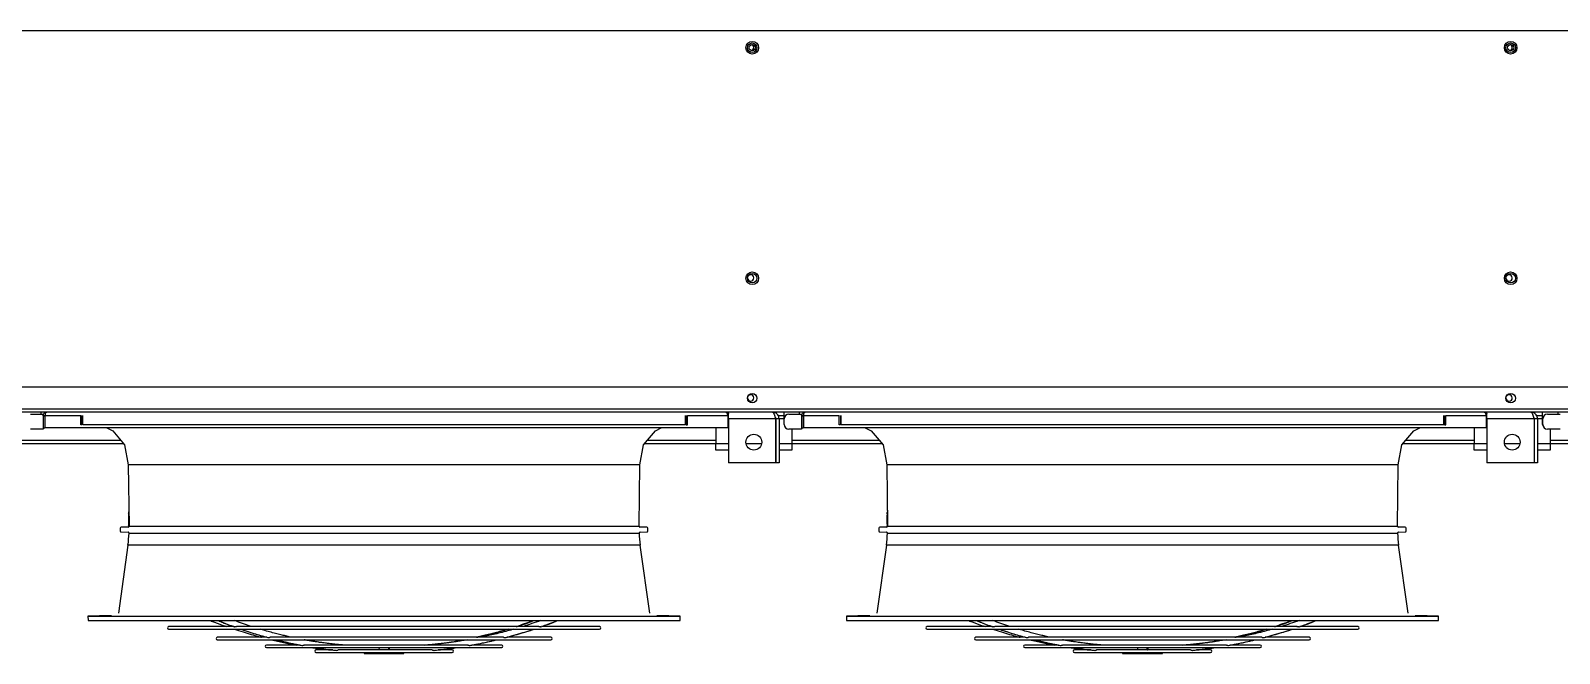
# Model space of a CAD drawing. Header units: inches. Extents: x 547 to 857, y 494 to 690.
# Drawn here: x 601.1 to 661.5, y 608.9 to 633.5 of the extents above; entities that cross this region are included whole.
import ezdxf

# ---------------------------------------------------------------- set-up
doc = ezdxf.new("R2010")
doc.units = ezdxf.units.IN
doc.header["$MEASUREMENT"] = 0

msp = doc.modelspace()

# ---------------------------------------------------------------- linework, layer by layer
at = {"linetype": 'Continuous', "lineweight": 25}
for p, q in [((599.102, 633.5165), (719.102, 633.5165)), ((599.235, 619.412), (718.969, 619.412)), ((599.235, 618.545), (718.969, 618.545)), ((718.969, 618.412), (599.235, 618.412)), ((601.0555, 618.334), (601.5555, 618.334)), ((601.4615, 618.412), (601.4615, 618.334)), ((601.5555, 618.334), (601.5555, 618.266)), ((601.5589, 618.287), (601.5555, 618.287)), ((601.5555, 618.266), (601.6185, 618.266)), ((601.5555, 618.266), (601.5555, 617.787)), ((601.6185, 618.266), (601.6185, 617.787)), ((601.6256, 618.154), (601.6185, 618.154)), ((601.6271, 618.287), (601.6216, 618.287)), ((601.6256, 618.266), (601.6256, 617.787)), ((603.0388, 618.266), (601.6256, 618.266)), ((603.0388, 617.912), (603.0388, 618.279)), ((603.0888, 618.279), (603.0888, 617.912)), ((603.1166, 617.912), (603.1166, 618.279)), ((626.961, 617.912), (626.961, 618.279)), ((626.9888, 618.279), (626.9888, 617.912)), ((627.0388, 617.912), (627.0388, 618.279)), ((628.6315, 618.266), (627.0388, 618.266)), ((628.6306, 618.282), (628.637, 618.282)), ((628.6315, 618.266), (628.6315, 617.787)), ((628.6385, 618.148), (628.6315, 618.148)), ((628.6645, 618.266), (628.6385, 618.266)), ((628.6385, 618.266), (628.6385, 617.787)), ((628.6645, 618.148), (628.6645, 618.412)), ((630.5275, 618.148), (628.6645, 618.148)), ((628.6645, 618.148), (628.6645, 616.412)), ((630.5275, 618.148), (630.5275, 616.412)), ((630.5345, 618.148), (630.5275, 618.148)), ((630.6645, 618.148), (630.5345, 618.148)), ((630.5345, 618.148), (630.5345, 616.412)), ((630.625, 618.282), (630.8675, 618.282)), ((630.6645, 618.148), (630.6645, 616.412)), ((630.8675, 618.148), (630.6645, 618.148)), ((630.858, 617.9275), (630.858, 618.1465)), ((630.858, 618.1465), (630.868, 618.1465)), ((630.8675, 618.1465), (630.8675, 618.412)), ((630.868, 617.9275), (630.868, 618.1465)), ((631.0555, 618.334), (631.5555, 618.334)), ((631.4615, 618.412), (631.4615, 618.334)), ((631.5555, 618.334), (631.5555, 618.266)), ((631.5589, 618.287), (631.5555, 618.287)), ((631.5555, 618.266), (631.6185, 618.266)), ((631.5555, 618.266), (631.5555, 617.787)), ((631.6185, 618.266), (631.6185, 617.787)), ((631.6256, 618.154), (631.6185, 618.154)), ((631.6271, 618.287), (631.6216, 618.287)), ((631.6256, 618.266), (631.6256, 617.787)), ((633.0388, 618.266), (631.6256, 618.266)), ((633.0388, 617.912), (633.0388, 618.279)), ((633.0888, 618.279), (633.0888, 617.912)), ((633.1166, 617.912), (633.1166, 618.279)), ((656.961, 617.912), (656.961, 618.279)), ((656.9888, 618.279), (656.9888, 617.912)), ((657.0388, 617.912), (657.0388, 618.279)), ((658.6315, 618.266), (657.0388, 618.266)), ((658.6306, 618.282), (658.637, 618.282)), ((658.6315, 618.266), (658.6315, 617.787)), ((658.6385, 618.148), (658.6315, 618.148)), ((658.6645, 618.266), (658.6385, 618.266)), ((658.6385, 618.266), (658.6385, 617.787)), ((658.6645, 618.148), (658.6645, 618.412)), ((660.5275, 618.148), (658.6645, 618.148)), ((658.6645, 618.148), (658.6645, 616.412)), ((660.5275, 618.148), (660.5275, 616.412)), ((660.5345, 618.148), (660.5275, 618.148)), ((660.6645, 618.148), (660.5345, 618.148)), ((660.5345, 618.148), (660.5345, 616.412)), ((660.625, 618.282), (660.8675, 618.282)), ((660.6645, 618.148), (660.6645, 616.412)), ((660.8675, 618.148), (660.6645, 618.148)), ((660.858, 617.9275), (660.858, 618.1465)), ((660.858, 618.1465), (660.868, 618.1465)), ((660.8675, 618.1465), (660.8675, 618.412)), ((660.868, 617.9275), (660.868, 618.1465)), ((661.0555, 618.334), (661.5555, 618.334)), ((661.4615, 618.412), (661.4615, 618.334)), ((601.5555, 617.74), (601.0555, 617.74)), ((601.5555, 617.787), (601.5555, 617.74)), ((601.5555, 617.787), (601.6185, 617.787)), ((628.6315, 617.787), (601.6256, 617.787)), ((603.0888, 617.912), (603.0388, 617.912)), ((626.961, 617.912), (603.1166, 617.912)), ((604.0748, 617.787), (604.3037, 617.6748)), ((604.3037, 617.6748), (604.7765, 617.1161)), ((625.3011, 617.1161), (625.7739, 617.6748)), ((625.7739, 617.6748), (626.0028, 617.787)), ((626.9888, 617.912), (627.0388, 617.912)), ((628.1645, 617.787), (628.1645, 617.171)), ((628.6645, 617.787), (628.6385, 617.787)), ((630.858, 617.9275), (630.868, 617.9275)), ((631.5555, 617.74), (631.0555, 617.74)), ((631.1645, 617.74), (631.1645, 617.171)), ((631.5555, 617.787), (631.5555, 617.74)), ((631.5555, 617.787), (631.6185, 617.787)), ((658.6315, 617.787), (631.6256, 617.787)), ((633.0888, 617.912), (633.0388, 617.912)), ((656.961, 617.912), (633.1166, 617.912)), ((634.0748, 617.787), (634.3037, 617.6748)), ((634.3037, 617.6748), (634.7765, 617.1161)), ((655.3011, 617.1161), (655.7739, 617.6748)), ((655.7739, 617.6748), (656.0028, 617.787)), ((656.9888, 617.912), (657.0388, 617.912)), ((658.1645, 617.787), (658.1645, 617.171)), ((658.6645, 617.787), (658.6385, 617.787)), ((660.858, 617.9275), (660.868, 617.9275)), ((661.5555, 617.74), (661.0555, 617.74)), ((661.1645, 617.74), (661.1645, 617.171)), ((604.6251, 617.295), (599.602, 617.295)), ((604.7377, 617.162), (599.602, 617.162)), ((604.7765, 617.1161), (604.9207, 616.3308)), ((625.1569, 616.3308), (625.3011, 617.1161)), ((628.1645, 617.162), (625.3399, 617.162)), ((628.1645, 617.295), (625.4525, 617.295)), ((628.1645, 616.907), (628.1645, 617.171)), ((628.1645, 617.171), (628.6645, 617.171)), ((628.6645, 616.907), (628.1645, 616.907)), ((629.3567, 617.171), (629.9724, 617.171)), ((630.5275, 617.171), (630.5345, 617.171)), ((630.5345, 616.907), (630.5275, 616.907)), ((630.6645, 617.171), (631.1645, 617.171)), ((631.1645, 616.907), (630.6645, 616.907)), ((634.6251, 617.295), (631.1645, 617.295)), ((631.1645, 617.171), (631.1645, 616.907)), ((634.7377, 617.162), (631.1645, 617.162)), ((634.7765, 617.1161), (634.9207, 616.3308)), ((655.1569, 616.3308), (655.3011, 617.1161)), ((658.1645, 617.162), (655.3399, 617.162)), ((658.1645, 617.295), (655.4525, 617.295)), ((658.1645, 616.907), (658.1645, 617.171)), ((658.1645, 617.171), (658.6645, 617.171)), ((658.6645, 616.907), (658.1645, 616.907)), ((659.3567, 617.171), (659.9724, 617.171)), ((660.5275, 617.171), (660.5345, 617.171)), ((660.5345, 616.907), (660.5275, 616.907)), ((660.6645, 617.171), (661.1645, 617.171)), ((661.1645, 616.907), (660.6645, 616.907)), ((664.6251, 617.295), (661.1645, 617.295)), ((661.1645, 617.171), (661.1645, 616.907)), ((664.7377, 617.162), (661.1645, 617.162)), ((604.9207, 616.3308), (604.9546, 613.9001)), ((625.1569, 616.3308), (604.9207, 616.3308)), ((625.123, 613.9001), (625.1569, 616.3308)), ((630.5275, 616.412), (628.6645, 616.412)), ((630.6645, 616.412), (630.5345, 616.412)), ((634.9207, 616.3308), (634.9546, 613.9001)), ((655.1569, 616.3308), (634.9207, 616.3308)), ((655.123, 613.9001), (655.1569, 616.3308)), ((660.5275, 616.412), (658.6645, 616.412)), ((660.6645, 616.412), (660.5345, 616.412)), ((604.9301, 614.4031), (604.9371, 614.4304)), ((604.9371, 614.4304), (604.9351, 614.4005)), ((604.9457, 614.5331), (604.9371, 614.4304)), ((604.9371, 614.4304), (604.9467, 614.4597)), ((634.9301, 614.4031), (634.9371, 614.4304)), ((634.9371, 614.4304), (634.9351, 614.4005)), ((634.9457, 614.5331), (634.9371, 614.4304)), ((634.9371, 614.4304), (634.9467, 614.4597)), ((604.9159, 613.8601), (604.6444, 613.8554)), ((604.9475, 614.4031), (604.9301, 614.4031)), ((604.9301, 614.4031), (604.9351, 614.4005)), ((604.9301, 613.9091), (604.9351, 613.9117)), ((604.9544, 613.9091), (604.9301, 613.9091)), ((604.9301, 613.9091), (604.9371, 613.8818)), ((604.9351, 614.4005), (604.9476, 614.3965)), ((604.9351, 613.9117), (604.9543, 613.9179)), ((604.9371, 613.8818), (604.9351, 613.9117)), ((604.9371, 613.8818), (604.941, 613.87)), ((604.9371, 613.8818), (604.9381, 613.8675)), ((604.9546, 613.9001), (625.123, 613.9001)), ((625.4332, 613.8554), (625.1617, 613.8601)), ((634.9159, 613.8601), (634.6444, 613.8554)), ((634.9475, 614.4031), (634.9301, 614.4031)), ((634.9301, 614.4031), (634.9351, 614.4005)), ((634.9301, 613.9091), (634.9351, 613.9117)), ((634.9544, 613.9091), (634.9301, 613.9091)), ((634.9301, 613.9091), (634.9371, 613.8818)), ((634.9351, 614.4005), (634.9476, 614.3965)), ((634.9351, 613.9117), (634.9543, 613.9179)), ((634.9371, 613.8818), (634.9351, 613.9117)), ((634.9371, 613.8818), (634.941, 613.87)), ((634.9371, 613.8818), (634.9381, 613.8675)), ((634.9546, 613.9001), (655.123, 613.9001)), ((655.4332, 613.8554), (655.1617, 613.8601)), ((604.6057, 613.816), (604.6057, 613.7087)), ((604.6444, 613.6693), (604.9121, 613.6647)), ((604.9508, 613.6237), (625.1268, 613.6237)), ((625.1655, 613.6647), (625.4332, 613.6693)), ((625.4719, 613.7087), (625.4719, 613.816)), ((634.6057, 613.816), (634.6057, 613.7087)), ((634.6444, 613.6693), (634.9121, 613.6647)), ((634.9508, 613.6237), (655.1268, 613.6237)), ((655.1655, 613.6647), (655.4332, 613.6693)), ((655.4719, 613.7087), (655.4719, 613.816)), ((604.9072, 613.144), (604.5295, 610.4568)), ((625.1704, 613.144), (604.9072, 613.144)), ((625.5481, 610.4568), (625.1704, 613.144)), ((634.9072, 613.144), (634.5295, 610.4568)), ((655.1704, 613.144), (634.9072, 613.144)), ((655.5481, 610.4568), (655.1704, 613.144)), ((603.779, 610.344), (603.3262, 610.3361)), ((603.3262, 610.3361), (603.3293, 610.16)), ((603.3262, 610.3361), (626.7514, 610.3361)), ((626.7514, 610.3361), (626.2986, 610.344)), ((626.7483, 610.16), (626.7514, 610.3361)), ((633.779, 610.344), (633.3262, 610.3361)), ((633.3262, 610.3361), (633.3293, 610.16)), ((633.3262, 610.3361), (656.7514, 610.3361)), ((656.7514, 610.3361), (656.2986, 610.344)), ((656.7483, 610.16), (656.7514, 610.3361)), ((609.0894, 609.9209), (606.5176, 609.9209)), ((606.5176, 609.8225), (623.56, 609.8225)), ((621.1547, 609.9209), (609.1977, 609.9209)), ((623.56, 609.9209), (621.2643, 609.9209)), ((625.1982, 610.1575), (625.1982, 610.16)), ((625.2786, 610.1574), (625.2786, 610.16)), ((625.3583, 610.1575), (625.3583, 610.16)), ((625.3676, 610.16), (625.3676, 610.1575)), ((625.4382, 610.1574), (625.4382, 610.16)), ((625.521, 610.16), (625.521, 610.1575)), ((639.0894, 609.9209), (636.5176, 609.9209)), ((636.5176, 609.8225), (653.56, 609.8225)), ((651.1547, 609.9209), (639.1977, 609.9209)), ((653.56, 609.9209), (651.2643, 609.9209)), ((655.1982, 610.1575), (655.1982, 610.16)), ((655.2786, 610.1574), (655.2786, 610.16)), ((655.3583, 610.1575), (655.3583, 610.16)), ((655.3676, 610.16), (655.3676, 610.1575)), ((655.4382, 610.1574), (655.4382, 610.16)), ((655.521, 610.16), (655.521, 610.1575)), ((610.4023, 609.4996), (608.4402, 609.4996)), ((608.4402, 609.4012), (621.6374, 609.4012)), ((611.719, 609.192), (610.3843, 609.192)), ((610.3843, 609.0936), (619.6933, 609.0936)), ((619.7644, 609.4996), (610.527, 609.4996)), ((618.3588, 609.192), (611.8702, 609.192)), ((613.0132, 608.9991), (612.343, 608.9991)), ((616.9424, 608.9991), (613.2237, 608.9991)), ((617.7346, 608.9991), (617.1739, 608.9991)), ((619.6933, 609.192), (618.5121, 609.192)), ((621.6374, 609.4996), (619.8879, 609.4996)), ((640.4023, 609.4996), (638.4402, 609.4996)), ((638.4402, 609.4012), (651.6374, 609.4012)), ((641.719, 609.192), (640.3843, 609.192)), ((640.3843, 609.0936), (649.6933, 609.0936)), ((649.7644, 609.4996), (640.527, 609.4996)), ((648.3588, 609.192), (641.8702, 609.192)), ((643.0132, 608.9991), (642.343, 608.9991)), ((646.9424, 608.9991), (643.2237, 608.9991)), ((647.7346, 608.9991), (647.1739, 608.9991)), ((649.6933, 609.192), (648.5121, 609.192)), ((651.6374, 609.4996), (649.8879, 609.4996)), ((612.343, 608.9006), (617.7346, 608.9006)), ((614.2514, 608.9002), (614.2514, 608.8608)), ((614.2514, 608.9002), (615.8262, 608.9002)), ((614.2514, 608.8608), (615.8262, 608.8608)), ((615.8262, 608.8608), (615.8262, 608.9002)), ((642.343, 608.9006), (647.7346, 608.9006)), ((644.2514, 608.9002), (644.2514, 608.8608)), ((644.2514, 608.9002), (645.8262, 608.9002)), ((644.2514, 608.8608), (645.8262, 608.8608)), ((645.8262, 608.8608), (645.8262, 608.9002))]:
    msp.add_line(p, q, dxfattribs=at)
for centre, radius in [((629.6015, 632.837), 0.25), ((629.6015, 632.837), 0.1875), ((629.6015, 632.837), 0.125), ((659.6015, 632.837), 0.25), ((659.6015, 632.837), 0.1875), ((659.6015, 632.837), 0.125), ((629.6015, 623.712), 0.25), ((629.6015, 623.712), 0.1875), ((659.6015, 623.712), 0.25), ((659.6015, 623.712), 0.1875), ((629.6015, 618.962), 0.1875), ((659.6015, 618.962), 0.1875), ((629.6645, 617.2245), 0.3125), ((659.6645, 617.2245), 0.3125)]:
    msp.add_circle(centre, radius, dxfattribs=at)
for centre, radius, start, end in [((629.5395, 632.852), 0.125, 271.182219, 61.616696), ((659.5395, 632.852), 0.125, 271.182219, 61.616696), ((629.5395, 623.727), 0.125, 180.565263, 90), ((629.5395, 623.727), 0.125, 90, 152.233652), ((659.5395, 623.727), 0.125, 180.565261, 90), ((659.5395, 623.727), 0.125, 90, 152.233654), ((629.5395, 618.977), 0.125, 180.565262, 90), ((629.5395, 618.977), 0.125, 90, 152.233653), ((659.5395, 618.977), 0.125, 180.565258, 90), ((659.5395, 618.977), 0.125, 90, 152.233657), ((631.0555, 618.1465), 0.1875, 90, 180), ((661.0555, 618.1465), 0.1875, 90, 180), ((631.055, 617.9275), 0.1875, 180, 270), ((631.0555, 617.9275), 0.1875, 180, 270), ((661.055, 617.9275), 0.1875, 180, 270), ((661.0555, 617.9275), 0.1875, 180, 270), ((604.6451, 613.816), 0.0394, 91, 180), ((604.9152, 613.8995), 0.0394, 271, 0.798635), ((608.8203, 614.1561), 3.8929, 176.39995, 183.60005), ((625.1624, 613.8995), 0.0394, 179.201365, 269), ((625.4325, 613.816), 0.0394, 0, 89), ((634.6451, 613.816), 0.0394, 91, 180), ((634.9152, 613.8995), 0.0394, 271, 0.798635), ((638.8203, 614.1561), 3.8929, 176.39995, 183.60005), ((655.1624, 613.8995), 0.0394, 179.201365, 269), ((655.4325, 613.816), 0.0394, 0, 89), ((604.6451, 613.7087), 0.0394, 180, 269), ((600.0338, 613.8289), 4.9213, 352, 357.610221), ((604.9115, 613.6253), 0.0394, 357.610221, 89), ((625.1661, 613.6253), 0.0394, 91, 182.389779), ((630.0438, 613.8289), 4.9213, 182.389779, 188), ((625.4325, 613.7087), 0.0394, 271, 0), ((634.6451, 613.7087), 0.0394, 180, 269), ((630.0338, 613.8289), 4.9213, 352, 357.610221), ((634.9115, 613.6253), 0.0394, 357.610221, 89), ((655.1661, 613.6253), 0.0394, 91, 182.389779), ((660.0438, 613.8289), 4.9213, 182.389779, 188), ((655.4325, 613.7087), 0.0394, 271, 0), ((606.5176, 609.8717), 0.0492, 90, 270), ((623.56, 609.8717), 0.0492, 270, 90), ((636.5176, 609.8717), 0.0492, 90, 270), ((653.56, 609.8717), 0.0492, 270, 90), ((608.4402, 609.4504), 0.0492, 90, 270), ((610.3843, 609.1428), 0.0492, 90, 270), ((612.343, 608.9499), 0.0492, 90, 270), ((617.7346, 608.9499), 0.0492, 270, 90), ((619.6933, 609.1428), 0.0492, 270, 90), ((621.6374, 609.4504), 0.0492, 270, 90), ((638.4402, 609.4504), 0.0492, 90, 270), ((640.3843, 609.1428), 0.0492, 90, 270), ((642.343, 608.9499), 0.0492, 90, 270), ((647.7346, 608.9499), 0.0492, 270, 90), ((649.6933, 609.1428), 0.0492, 270, 90), ((651.6374, 609.4504), 0.0492, 270, 90)]:
    msp.add_arc(centre, radius, start, end, dxfattribs=at)
for points, knots in [([(601.5555, 618.266), (601.557, 618.2816), (601.5599, 618.3128), (601.5824, 618.3542), (601.6144, 618.3858), (601.6549, 618.4076), (601.6854, 618.4105), (601.7015, 618.412)], [0, 0, 0, 0, 0.1911269, 0.3820585, 0.5729919, 0.7736094, 1, 1, 1, 1]), ([(601.6185, 618.266), (601.6191, 618.2742), (601.6201, 618.2887), (601.6266, 618.3007), (601.6294, 618.3059)], [0, 0, 0, 0, 0.567634, 1, 1, 1, 1]), ([(601.7015, 618.412), (601.6898, 618.4093), (601.6704, 618.4048), (601.6448, 618.3743), (601.634, 618.339), (601.6283, 618.301), (601.6265, 618.2781), (601.6256, 618.266)], [0, 0, 0, 0, 0.3002984, 0.4981942, 0.7181275, 0.8511703, 1, 1, 1, 1]), ([(628.6315, 618.266), (628.6311, 618.2769), (628.6303, 618.2982), (628.6261, 618.3277), (628.6196, 618.353), (628.6083, 618.3788), (628.5867, 618.4052), (628.567, 618.4095), (628.5555, 618.412)], [0, 0, 0, 0, 0.1338558, 0.2613721, 0.383425, 0.5010254, 0.7092329, 1, 1, 1, 1]), ([(628.5555, 618.412), (628.574, 618.4097), (628.6107, 618.4052), (628.6488, 618.3836), (628.6625, 618.3641), (628.6645, 618.3612)], [0, 0, 0, 0, 0.4632858, 0.9210279, 1, 1, 1, 1]), ([(628.6289, 618.3044), (628.6322, 618.2971), (628.6376, 618.285), (628.6383, 618.2714), (628.6385, 618.266)], [0, 0, 0, 0, 0.6079833, 1, 1, 1, 1]), ([(630.4005, 618.412), (630.4111, 618.408), (630.4323, 618.4001), (630.464, 618.3391), (630.4957, 618.2518), (630.5169, 618.1826), (630.5275, 618.148)], [0, 0, 0, 0, 0.2499999, 0.5000002, 0.750001, 1, 1, 1, 1]), ([(630.6645, 618.148), (630.662, 618.1759), (630.6568, 618.2316), (630.6168, 618.3064), (630.5583, 618.3648), (630.4841, 618.4043), (630.4288, 618.4094), (630.4005, 618.412)], [0, 0, 0, 0, 0.1907771, 0.3816601, 0.5768537, 0.7838765, 1, 1, 1, 1]), ([(630.5345, 618.148), (630.5334, 618.1607), (630.5312, 618.186), (630.5173, 618.217), (630.5048, 618.231), (630.4996, 618.2369)], [0, 0, 0, 0, 0.3672065, 0.7336708, 1, 1, 1, 1]), ([(631.5555, 618.266), (631.557, 618.2816), (631.5599, 618.3128), (631.5824, 618.3542), (631.6144, 618.3858), (631.6549, 618.4076), (631.6854, 618.4105), (631.7015, 618.412)], [0, 0, 0, 0, 0.1911261, 0.3820626, 0.5729904, 0.7736086, 1, 1, 1, 1]), ([(631.6185, 618.266), (631.6191, 618.2742), (631.6201, 618.2887), (631.6266, 618.3007), (631.6294, 618.3059)], [0, 0, 0, 0, 0.5676216, 1, 1, 1, 1]), ([(631.7015, 618.412), (631.6898, 618.4093), (631.6704, 618.4048), (631.6448, 618.3743), (631.634, 618.339), (631.6283, 618.301), (631.6265, 618.2781), (631.6256, 618.266)], [0, 0, 0, 0, 0.3002995, 0.4981959, 0.7181252, 0.8511697, 1, 1, 1, 1]), ([(658.6315, 618.266), (658.6311, 618.2769), (658.6303, 618.2982), (658.6261, 618.3277), (658.6196, 618.353), (658.6083, 618.3788), (658.5867, 618.4052), (658.567, 618.4095), (658.5555, 618.412)], [0, 0, 0, 0, 0.1338559, 0.2613725, 0.3834264, 0.5010259, 0.7092329, 1, 1, 1, 1]), ([(658.5555, 618.412), (658.574, 618.4097), (658.6107, 618.4052), (658.6488, 618.3836), (658.6625, 618.3641), (658.6645, 618.3612)], [0, 0, 0, 0, 0.4632806, 0.9210305, 1, 1, 1, 1]), ([(658.6289, 618.3044), (658.6322, 618.2971), (658.6376, 618.285), (658.6383, 618.2714), (658.6385, 618.266)], [0, 0, 0, 0, 0.6079826, 1, 1, 1, 1]), ([(660.4005, 618.412), (660.4111, 618.408), (660.4323, 618.4001), (660.464, 618.3391), (660.4957, 618.2518), (660.5169, 618.1826), (660.5275, 618.148)], [0, 0, 0, 0, 0.2500008, 0.5000002, 0.7500018, 1, 1, 1, 1]), ([(660.6645, 618.148), (660.662, 618.1759), (660.6568, 618.2316), (660.6168, 618.3064), (660.5583, 618.3648), (660.4841, 618.4043), (660.4288, 618.4094), (660.4005, 618.412)], [0, 0, 0, 0, 0.1907774, 0.3816589, 0.5768532, 0.783874, 1, 1, 1, 1]), ([(660.5345, 618.148), (660.5334, 618.1607), (660.5312, 618.186), (660.5173, 618.217), (660.5048, 618.231), (660.4996, 618.2369)], [0, 0, 0, 0, 0.3672059, 0.7336674, 1, 1, 1, 1]), ([(604.2514, 610.3523), (604.2479, 610.3522), (604.2408, 610.3521), (604.1868, 610.3511), (604.1097, 610.3498), (604.0173, 610.3481), (603.9239, 610.3465), (603.845, 610.3452), (603.7897, 610.3442), (603.7826, 610.3441), (603.779, 610.344)], [0, 0, 0, 0, 0.1247936, 0.2486431, 0.3721439, 0.4969371, 0.6227234, 0.7484945, 0.8742541, 1, 1, 1, 1]), ([(626.2986, 610.344), (626.295, 610.3441), (626.2879, 610.3442), (626.2326, 610.3452), (626.1536, 610.3465), (626.0603, 610.3481), (625.9679, 610.3498), (625.8908, 610.3511), (625.8368, 610.3521), (625.8297, 610.3522), (625.8262, 610.3523)], [0, 0, 0, 0, 0.1257622, 0.2515333, 0.3773205, 0.5031129, 0.6277714, 0.7512091, 0.875094, 1, 1, 1, 1]), ([(634.2514, 610.3523), (634.2479, 610.3522), (634.2408, 610.3521), (634.1868, 610.3511), (634.1097, 610.3498), (634.0173, 610.3481), (633.9239, 610.3465), (633.845, 610.3452), (633.7897, 610.3442), (633.7826, 610.3441), (633.779, 610.344)], [0, 0, 0, 0, 0.1247936, 0.2486431, 0.3721439, 0.4969371, 0.6227234, 0.7484945, 0.8742541, 1, 1, 1, 1]), ([(656.2986, 610.344), (656.295, 610.3441), (656.2879, 610.3442), (656.2326, 610.3452), (656.1536, 610.3465), (656.0603, 610.3481), (655.9679, 610.3498), (655.8908, 610.3511), (655.8368, 610.3521), (655.8297, 610.3522), (655.8262, 610.3523)], [0, 0, 0, 0, 0.1257622, 0.2515333, 0.3773205, 0.5031129, 0.6277714, 0.7512091, 0.875094, 1, 1, 1, 1]), ([(603.3293, 610.16), (603.3341, 610.16), (603.3438, 610.16), (603.4218, 610.16), (603.5459, 610.16), (603.7202, 610.16), (603.9428, 610.16), (604.2129, 610.16), (604.5293, 610.16), (604.8908, 610.16), (605.2957, 610.16), (605.7424, 610.16), (606.2288, 610.16), (606.753, 610.16), (607.3127, 610.16), (607.9054, 610.16), (608.5287, 610.16), (609.1799, 610.16), (609.8561, 610.16), (610.5546, 610.16), (611.2722, 610.16), (612.006, 610.16), (612.7528, 610.16), (613.5093, 610.16), (614.2724, 610.16), (615.0388, 610.16), (615.8052, 610.16), (616.5683, 610.16), (617.3248, 610.16), (618.0716, 610.16), (618.8054, 610.16), (619.523, 610.16), (620.2215, 610.16), (620.8977, 610.16), (621.5489, 610.16), (622.1722, 610.16), (622.7649, 610.16), (623.3246, 610.16), (623.8488, 610.16), (624.3352, 610.16), (624.7819, 610.16), (625.1868, 610.16), (625.5483, 610.16), (625.8647, 610.16), (626.1348, 610.16), (626.3574, 610.16), (626.5317, 610.16), (626.6558, 610.16), (626.7338, 610.16), (626.7435, 610.16), (626.7483, 610.16)], [0, 0, 0, 0, 0.0208333, 0.0416667, 0.0625, 0.0833333, 0.1041667, 0.125, 0.1458333, 0.1666667, 0.1875, 0.2083334, 0.2291667, 0.25, 0.2708334, 0.2916666, 0.3125, 0.3333333, 0.3541667, 0.375, 0.3958333, 0.4166666, 0.4375001, 0.4583333, 0.4791667, 0.5, 0.5208333, 0.5416667, 0.5625, 0.5833334, 0.6041667, 0.625, 0.6458334, 0.6666667, 0.6875, 0.7083334, 0.7291667, 0.75, 0.7708333, 0.7916667, 0.8125, 0.8333333, 0.8541667, 0.875, 0.8958333, 0.9166667, 0.9375, 0.9583333, 0.9791667, 1, 1, 1, 1]), ([(608.1724, 610.16), (608.2272, 610.1384), (608.414, 610.0646), (608.6296, 609.9853), (608.791, 609.9304), (608.8188, 609.9209)], [0, 0, 0, 0, 0.2551692, 0.8714274, 1, 1, 1, 1]), ([(608.4754, 610.16), (608.5393, 610.1337), (608.7311, 610.0547), (608.9425, 609.9738), (609.0904, 609.9214), (609.1091, 609.9148)], [0, 0, 0, 0, 0.3037805, 0.9120454, 1, 1, 1, 1]), ([(608.4854, 610.16), (608.5168, 610.1469), (608.641, 610.0951), (608.856, 610.0117), (609.04, 609.9436), (609.1304, 609.9101)], [0, 0, 0, 0, 0.14679443, 0.58056216, 1, 1, 1, 1]), ([(609.1064, 609.8225), (609.1076, 609.8221), (609.2247, 609.782), (609.449, 609.7121), (609.7704, 609.6156), (610.0155, 609.5461), (610.1541, 609.5101), (610.1942, 609.4996)], [0, 0, 0, 0, 0.0033163, 0.3252534, 0.6200059, 0.8899545, 1, 1, 1, 1]), ([(609.1304, 609.9101), (609.1245, 609.9104), (609.1155, 609.9109), (609.1107, 609.9137), (609.1091, 609.9147)], [0, 0, 0, 0, 0.6572272, 1, 1, 1, 1]), ([(609.8185, 609.9209), (609.795, 609.9283), (609.666, 609.9688), (609.4344, 610.0474), (609.2269, 610.1228), (609.1243, 610.16)], [0, 0, 0, 0, 0.1009147, 0.5551046, 1, 1, 1, 1]), ([(609.1991, 609.9208), (609.1985, 609.9208), (609.194, 609.9211), (609.1843, 609.9198), (609.1686, 609.9162), (609.1496, 609.9114), (609.1372, 609.9105), (609.1304, 609.9101)], [0, 0, 0, 0, 0.02775, 0.2009137, 0.3724469, 0.6544216, 1, 1, 1, 1]), ([(609.3687, 609.8225), (609.3819, 609.8178), (609.5027, 609.7747), (609.7194, 609.7042), (610.0093, 609.6134), (610.2442, 609.5441), (610.3837, 609.5057), (610.4367, 609.4912)], [0, 0, 0, 0, 0.0373277, 0.3415904, 0.6100747, 0.8518795, 1, 1, 1, 1]), ([(609.3806, 609.8225), (609.4457, 609.7997), (609.6319, 609.7343), (609.9079, 609.6469), (610.2017, 609.5582), (610.374, 609.5101), (610.4572, 609.4869)], [0, 0, 0, 0, 0.1823606, 0.5219938, 0.7693971, 1, 1, 1, 1]), ([(611.3874, 609.4996), (611.322, 609.5138), (611.1939, 609.5417), (610.9976, 609.5882), (610.7917, 609.6393), (610.566, 609.6987), (610.3451, 609.7598), (610.1992, 609.8035), (610.1357, 609.8225)], [0, 0, 0, 0, 0.1559953, 0.3057262, 0.4694356, 0.6487841, 0.8468714, 1, 1, 1, 1]), ([(619.9427, 609.8225), (619.8688, 609.8005), (619.7183, 609.7559), (619.4978, 609.6951), (619.2701, 609.6353), (619.0468, 609.5801), (618.8497, 609.5341), (618.7339, 609.509), (618.6905, 609.4996)], [0, 0, 0, 0, 0.17790142, 0.36237281, 0.52920155, 0.72385137, 0.89658553, 1, 1, 1, 1]), ([(618.6916, 609.4996), (618.7264, 609.5069), (618.8531, 609.5335), (619.0784, 609.5865), (619.3759, 609.6607), (619.6685, 609.7393), (619.8617, 609.7967), (619.9484, 609.8225)], [0, 0, 0, 0, 0.0826391, 0.3009, 0.5364815, 0.79198, 1, 1, 1, 1]), ([(620.1724, 609.8225), (620.0902, 609.7991), (619.9107, 609.7482), (619.6415, 609.6781), (619.3722, 609.6119), (619.1241, 609.5551), (618.9568, 609.5185), (618.8719, 609.5013), (618.8633, 609.4996)], [0, 0, 0, 0, 0.1894129, 0.413164, 0.6178386, 0.8064082, 0.9804163, 1, 1, 1, 1]), ([(619.8332, 609.4869), (619.945, 609.5169), (620.1788, 609.5796), (620.5147, 609.679), (620.779, 609.7611), (620.9214, 609.809), (620.9614, 609.8225)], [0, 0, 0, 0, 0.2960221, 0.6190564, 0.8929449, 1, 1, 1, 1]), ([(619.8522, 609.4908), (619.8568, 609.492), (619.9555, 609.5172), (620.1566, 609.5729), (620.4763, 609.6653), (620.7497, 609.749), (620.9201, 609.8064), (620.9678, 609.8225)], [0, 0, 0, 0, 0.012489, 0.2638136, 0.5389367, 0.8710184, 1, 1, 1, 1]), ([(620.9536, 610.16), (620.9469, 610.1575), (620.8234, 610.1104), (620.5925, 610.0311), (620.3681, 609.9542), (620.2608, 609.9209), (620.2608, 609.9209)], [0, 0, 0, 0, 0.02917, 0.5376936, 0.9996799, 1, 1, 1, 1]), ([(620.2653, 609.9209), (620.318, 609.9375), (620.5073, 609.9971), (620.7392, 610.0766), (620.9177, 610.1438), (620.9607, 610.16)], [0, 0, 0, 0, 0.22608012, 0.81324801, 1, 1, 1, 1]), ([(621.2305, 610.16), (621.114, 610.1198), (620.8827, 610.0398), (620.6405, 609.9614), (620.5147, 609.9239), (620.5046, 609.9209)], [0, 0, 0, 0, 0.48265126, 0.95842975, 1, 1, 1, 1]), ([(621.2216, 609.9101), (621.2155, 609.9105), (621.2042, 609.9112), (621.1858, 609.9159), (621.1696, 609.9196), (621.1576, 609.9214), (621.1518, 609.9206), (621.1499, 609.9203)], [0, 0, 0, 0, 0.3034773, 0.566962, 0.7484022, 0.9157715, 1, 1, 1, 1]), ([(621.2216, 609.9101), (621.3427, 609.9528), (621.5686, 610.0325), (621.793, 610.1196), (621.8972, 610.16)], [0, 0, 0, 0, 0.5359077, 1, 1, 1, 1]), ([(621.2412, 609.9145), (621.2401, 609.9137), (621.2362, 609.911), (621.2277, 609.9105), (621.2216, 609.9101)], [0, 0, 0, 0, 0.2791152, 1, 1, 1, 1]), ([(621.2413, 609.9142), (621.3809, 609.9633), (621.6027, 610.0413), (621.8228, 610.1279), (621.9043, 610.16)], [0, 0, 0, 0, 0.6294566, 1, 1, 1, 1]), ([(633.3293, 610.16), (633.3341, 610.16), (633.3438, 610.16), (633.4218, 610.16), (633.5459, 610.16), (633.7202, 610.16), (633.9428, 610.16), (634.2129, 610.16), (634.5293, 610.16), (634.8908, 610.16), (635.2957, 610.16), (635.7424, 610.16), (636.2288, 610.16), (636.753, 610.16), (637.3127, 610.16), (637.9054, 610.16), (638.5287, 610.16), (639.1799, 610.16), (639.8561, 610.16), (640.5546, 610.16), (641.2722, 610.16), (642.006, 610.16), (642.7528, 610.16), (643.5093, 610.16), (644.2724, 610.16), (645.0388, 610.16), (645.8052, 610.16), (646.5683, 610.16), (647.3248, 610.16), (648.0716, 610.16), (648.8054, 610.16), (649.523, 610.16), (650.2215, 610.16), (650.8977, 610.16), (651.5489, 610.16), (652.1722, 610.16), (652.7649, 610.16), (653.3246, 610.16), (653.8488, 610.16), (654.3352, 610.16), (654.7819, 610.16), (655.1868, 610.16), (655.5483, 610.16), (655.8647, 610.16), (656.1348, 610.16), (656.3574, 610.16), (656.5317, 610.16), (656.6558, 610.16), (656.7338, 610.16), (656.7435, 610.16), (656.7483, 610.16)], [0, 0, 0, 0, 0.0208333, 0.0416667, 0.0625, 0.0833333, 0.1041667, 0.125, 0.1458333, 0.1666667, 0.1875, 0.2083334, 0.2291667, 0.25, 0.2708334, 0.2916666, 0.3125, 0.3333333, 0.3541667, 0.375, 0.3958333, 0.4166666, 0.4375001, 0.4583333, 0.4791667, 0.5, 0.5208333, 0.5416667, 0.5625, 0.5833334, 0.6041667, 0.625, 0.6458334, 0.6666667, 0.6875, 0.7083334, 0.7291667, 0.75, 0.7708333, 0.7916667, 0.8125, 0.8333333, 0.8541667, 0.875, 0.8958333, 0.9166667, 0.9375, 0.9583333, 0.9791667, 1, 1, 1, 1]), ([(638.1724, 610.16), (638.2272, 610.1384), (638.414, 610.0646), (638.6296, 609.9853), (638.791, 609.9304), (638.8188, 609.9209)], [0, 0, 0, 0, 0.2551692, 0.8714274, 1, 1, 1, 1]), ([(638.4754, 610.16), (638.5393, 610.1337), (638.7311, 610.0547), (638.9425, 609.9738), (639.0904, 609.9214), (639.1091, 609.9148)], [0, 0, 0, 0, 0.3037805, 0.9120454, 1, 1, 1, 1]), ([(638.4854, 610.16), (638.5168, 610.1469), (638.641, 610.0951), (638.856, 610.0117), (639.04, 609.9436), (639.1304, 609.9101)], [0, 0, 0, 0, 0.14679443, 0.58056216, 1, 1, 1, 1]), ([(639.1064, 609.8225), (639.1076, 609.8221), (639.2247, 609.782), (639.449, 609.7121), (639.7704, 609.6156), (640.0155, 609.5461), (640.1541, 609.5101), (640.1942, 609.4996)], [0, 0, 0, 0, 0.0033163, 0.3252534, 0.6200059, 0.8899545, 1, 1, 1, 1]), ([(639.1304, 609.9101), (639.1245, 609.9104), (639.1155, 609.9109), (639.1107, 609.9137), (639.1091, 609.9147)], [0, 0, 0, 0, 0.6572272, 1, 1, 1, 1]), ([(639.8185, 609.9209), (639.795, 609.9283), (639.666, 609.9688), (639.4344, 610.0474), (639.2269, 610.1228), (639.1243, 610.16)], [0, 0, 0, 0, 0.1009147, 0.5551046, 1, 1, 1, 1]), ([(639.1991, 609.9208), (639.1985, 609.9208), (639.194, 609.9211), (639.1843, 609.9198), (639.1686, 609.9162), (639.1496, 609.9114), (639.1372, 609.9105), (639.1304, 609.9101)], [0, 0, 0, 0, 0.02775, 0.2009137, 0.3724469, 0.6544216, 1, 1, 1, 1]), ([(639.3687, 609.8225), (639.3819, 609.8178), (639.5027, 609.7747), (639.7194, 609.7042), (640.0093, 609.6134), (640.2442, 609.5441), (640.3837, 609.5057), (640.4367, 609.4912)], [0, 0, 0, 0, 0.0373277, 0.3415904, 0.6100747, 0.8518795, 1, 1, 1, 1]), ([(639.3806, 609.8225), (639.4457, 609.7997), (639.6319, 609.7343), (639.9079, 609.6469), (640.2017, 609.5582), (640.374, 609.5101), (640.4572, 609.4869)], [0, 0, 0, 0, 0.1823606, 0.5219938, 0.7693971, 1, 1, 1, 1]), ([(641.3874, 609.4996), (641.322, 609.5138), (641.1939, 609.5417), (640.9976, 609.5882), (640.7917, 609.6393), (640.566, 609.6987), (640.3451, 609.7598), (640.1992, 609.8035), (640.1357, 609.8225)], [0, 0, 0, 0, 0.1559953, 0.3057262, 0.4694356, 0.6487841, 0.8468714, 1, 1, 1, 1]), ([(649.9427, 609.8225), (649.8688, 609.8005), (649.7183, 609.7559), (649.4978, 609.6951), (649.2701, 609.6353), (649.0468, 609.5801), (648.8497, 609.5341), (648.7339, 609.509), (648.6905, 609.4996)], [0, 0, 0, 0, 0.17790142, 0.36237281, 0.52920155, 0.72385137, 0.89658553, 1, 1, 1, 1]), ([(648.6916, 609.4996), (648.7264, 609.5069), (648.8531, 609.5335), (649.0784, 609.5865), (649.3759, 609.6607), (649.6685, 609.7393), (649.8617, 609.7967), (649.9484, 609.8225)], [0, 0, 0, 0, 0.0826391, 0.3009, 0.5364815, 0.79198, 1, 1, 1, 1]), ([(650.1724, 609.8225), (650.0902, 609.7991), (649.9107, 609.7482), (649.6415, 609.6781), (649.3722, 609.6119), (649.1241, 609.5551), (648.9568, 609.5185), (648.8719, 609.5013), (648.8633, 609.4996)], [0, 0, 0, 0, 0.1894129, 0.413164, 0.6178386, 0.8064082, 0.9804163, 1, 1, 1, 1]), ([(649.8332, 609.4869), (649.945, 609.5169), (650.1788, 609.5796), (650.5147, 609.679), (650.779, 609.7611), (650.9214, 609.809), (650.9614, 609.8225)], [0, 0, 0, 0, 0.2960221, 0.6190564, 0.8929449, 1, 1, 1, 1]), ([(649.8522, 609.4908), (649.8568, 609.492), (649.9555, 609.5172), (650.1566, 609.5729), (650.4763, 609.6653), (650.7497, 609.749), (650.9201, 609.8064), (650.9678, 609.8225)], [0, 0, 0, 0, 0.012489, 0.2638136, 0.5389367, 0.8710184, 1, 1, 1, 1]), ([(650.9536, 610.16), (650.9469, 610.1575), (650.8234, 610.1104), (650.5925, 610.0311), (650.3681, 609.9542), (650.2608, 609.9209), (650.2608, 609.9209)], [0, 0, 0, 0, 0.02917, 0.5376936, 0.9996799, 1, 1, 1, 1]), ([(650.2653, 609.9209), (650.318, 609.9375), (650.5073, 609.9971), (650.7392, 610.0766), (650.9177, 610.1438), (650.9607, 610.16)], [0, 0, 0, 0, 0.22608012, 0.81324801, 1, 1, 1, 1]), ([(651.2305, 610.16), (651.114, 610.1198), (650.8827, 610.0398), (650.6405, 609.9614), (650.5147, 609.9239), (650.5046, 609.9209)], [0, 0, 0, 0, 0.48265126, 0.95842975, 1, 1, 1, 1]), ([(651.2216, 609.9101), (651.2155, 609.9105), (651.2042, 609.9112), (651.1858, 609.9159), (651.1696, 609.9196), (651.1576, 609.9214), (651.1518, 609.9206), (651.1499, 609.9203)], [0, 0, 0, 0, 0.3034773, 0.566962, 0.7484022, 0.9157715, 1, 1, 1, 1]), ([(651.2216, 609.9101), (651.3427, 609.9528), (651.5686, 610.0325), (651.793, 610.1196), (651.8972, 610.16)], [0, 0, 0, 0, 0.5359077, 1, 1, 1, 1]), ([(651.2412, 609.9145), (651.2401, 609.9137), (651.2362, 609.911), (651.2277, 609.9105), (651.2216, 609.9101)], [0, 0, 0, 0, 0.2791152, 1, 1, 1, 1]), ([(651.2413, 609.9142), (651.3809, 609.9633), (651.6027, 610.0413), (651.8228, 610.1279), (651.9043, 610.16)], [0, 0, 0, 0, 0.6294566, 1, 1, 1, 1]), ([(610.4366, 609.4909), (610.4366, 609.4908), (610.4396, 609.4885), (610.4479, 609.4871), (610.4558, 609.4869), (610.4572, 609.4869)], [0, 0, 0, 0, 0.0124025, 0.8343247, 1, 1, 1, 1]), ([(610.4572, 609.4869), (610.4635, 609.4873), (610.4753, 609.4881), (610.4938, 609.4931), (610.5093, 609.4974), (610.5196, 609.4993), (610.5268, 609.4998), (610.5299, 609.4993), (610.5316, 609.499)], [0, 0, 0, 0, 0.292607, 0.5470097, 0.7222793, 0.8555869, 0.9202686, 1, 1, 1, 1]), ([(610.5827, 609.4012), (610.6016, 609.3965), (610.7036, 609.3713), (610.8828, 609.3308), (611.1141, 609.2806), (611.341, 609.2344), (611.4911, 609.2066), (611.57, 609.192)], [0, 0, 0, 0, 0.0577954, 0.3112715, 0.5451845, 0.7611209, 1, 1, 1, 1]), ([(610.7781, 609.4012), (610.8415, 609.3853), (610.9779, 609.351), (611.1794, 609.3044), (611.3751, 609.2614), (611.549, 609.2254), (611.6816, 609.1991), (611.7567, 609.1851), (611.7805, 609.1807)], [0, 0, 0, 0, 0.1903686, 0.4093739, 0.6037593, 0.7761169, 0.9288109, 1, 1, 1, 1]), ([(610.7821, 609.4012), (610.7837, 609.4008), (610.8713, 609.3778), (611.0399, 609.3377), (611.2953, 609.279), (611.5464, 609.2257), (611.717, 609.193), (611.7988, 609.1773)], [0, 0, 0, 0, 0.0047443, 0.2597377, 0.4981117, 0.7590951, 1, 1, 1, 1]), ([(611.7807, 609.1811), (611.7832, 609.1799), (611.7881, 609.1776), (611.7954, 609.1774), (611.7988, 609.1773)], [0, 0, 0, 0, 0.5217556, 1, 1, 1, 1]), ([(611.7988, 609.1773), (611.8051, 609.1777), (611.8169, 609.1786), (611.8352, 609.184), (611.8507, 609.1888), (611.8618, 609.1914), (611.8696, 609.1923), (611.8729, 609.1917), (611.8742, 609.1914)], [0, 0, 0, 0, 0.2854407, 0.5338095, 0.7052372, 0.8376962, 0.9321115, 1, 1, 1, 1]), ([(613.4281, 609.192), (613.3727, 609.1968), (613.2409, 609.2083), (613.0371, 609.2296), (612.8224, 609.2548), (612.626, 609.2804), (612.4633, 609.3036), (612.3227, 609.325), (612.1895, 609.3463), (612.0388, 609.3716), (611.9323, 609.391), (611.8763, 609.4012)], [0, 0, 0, 0, 0.106827, 0.2538652, 0.393264, 0.5213065, 0.6332717, 0.7078537, 0.7934049, 0.8912396, 1, 1, 1, 1]), ([(613.4461, 609.192), (613.4108, 609.1949), (613.3082, 609.2032), (613.1311, 609.2207), (612.9066, 609.2452), (612.6568, 609.2766), (612.4018, 609.3125), (612.23, 609.3403), (612.1504, 609.3531)], [0, 0, 0, 0, 0.0816516, 0.2369362, 0.4093109, 0.6011102, 0.8152531, 1, 1, 1, 1]), ([(612.165, 609.0936), (612.204, 609.0877), (612.3037, 609.0729), (612.4587, 609.052), (612.6249, 609.031), (612.7731, 609.0136), (612.8661, 609.0037), (612.909, 608.9991)], [0, 0, 0, 0, 0.1574629, 0.4029133, 0.6253461, 0.8273997, 1, 1, 1, 1]), ([(612.2898, 609.0936), (612.3324, 609.0868), (612.4559, 609.0672), (612.6657, 609.0384), (612.9101, 609.0076), (613.0735, 608.9904), (613.1507, 608.9822)], [0, 0, 0, 0, 0.148459, 0.4313257, 0.7313798, 1, 1, 1, 1]), ([(612.2953, 609.0936), (612.3351, 609.0871), (612.515, 609.0579), (612.7946, 609.0212), (613.0346, 608.9965), (613.1339, 608.9863)], [0, 0, 0, 0, 0.1425303, 0.645365, 1, 1, 1, 1]), ([(613.1507, 608.9822), (613.157, 608.9827), (613.1688, 608.9836), (613.187, 608.9894), (613.2024, 608.9948), (613.2143, 608.9981), (613.2223, 608.9995), (613.2253, 608.9989), (613.2261, 608.9987)], [0, 0, 0, 0, 0.28347557, 0.53094151, 0.70246405, 0.83507072, 0.96055143, 1, 1, 1, 1]), ([(614.8504, 608.9991), (614.8513, 609.01), (614.8533, 609.0341), (614.8463, 609.068), (614.8359, 609.086), (614.8314, 609.0936)], [0, 0, 0, 0, 0.3232509, 0.7134492, 1, 1, 1, 1]), ([(615.2272, 608.9991), (615.2263, 609.01), (615.2243, 609.0341), (615.2313, 609.068), (615.2417, 609.086), (615.2462, 609.0936)], [0, 0, 0, 0, 0.3232497, 0.7134487, 1, 1, 1, 1]), ([(615.2619, 609.0936), (615.2592, 609.0895), (615.2501, 609.0759), (615.2431, 609.0447), (615.2399, 609.0155), (615.2431, 609.001), (615.2435, 608.9991)], [0, 0, 0, 0, 0.16533729, 0.55364192, 0.94181843, 1, 1, 1, 1]), ([(616.6315, 609.192), (616.6668, 609.1949), (616.7694, 609.2032), (616.9465, 609.2207), (617.171, 609.2452), (617.4208, 609.2765), (617.6763, 609.3127), (617.9365, 609.3543), (618.1075, 609.3831), (618.1983, 609.4006), (618.2016, 609.4012)], [0, 0, 0, 0, 0.0673434, 0.1954166, 0.3375852, 0.4957744, 0.6723918, 0.8258233, 0.9936812, 1, 1, 1, 1]), ([(618.3455, 609.4012), (618.3062, 609.3941), (618.177, 609.371), (617.9653, 609.3376), (617.6979, 609.2986), (617.4355, 609.2646), (617.179, 609.2352), (616.9486, 609.2124), (616.7947, 609.1985), (616.7172, 609.1926), (616.7085, 609.192)], [0, 0, 0, 0, 0.0722352, 0.2376766, 0.3887453, 0.5628004, 0.7185449, 0.858352, 0.9841316, 1, 1, 1, 1]), ([(618.3491, 609.4012), (618.2859, 609.3901), (618.1491, 609.3661), (617.9456, 609.3341), (617.7453, 609.3047), (617.564, 609.2802), (617.3996, 609.2596), (617.2502, 609.2423), (617.0841, 609.2244), (616.9113, 609.2074), (616.7835, 609.1967), (616.7271, 609.192)], [0, 0, 0, 0, 0.1173272, 0.2537855, 0.3769388, 0.488294, 0.589206, 0.680874, 0.7643265, 0.89598, 1, 1, 1, 1]), ([(616.9376, 608.9985), (616.9379, 608.9986), (616.939, 608.9991), (616.9439, 608.9991), (616.9521, 608.9982), (616.9645, 608.9946), (616.9802, 608.9891), (616.9979, 608.9834), (617.009, 608.9826), (617.0145, 608.9822)], [0, 0, 0, 0, 0.0165709, 0.0751265, 0.1995839, 0.3231784, 0.4968868, 0.7489432, 1, 1, 1, 1]), ([(617.0145, 608.9822), (617.0825, 608.989), (617.2251, 609.0034), (617.4496, 609.0293), (617.6765, 609.0587), (617.8352, 609.0806), (617.9119, 609.0925), (617.9185, 609.0936)], [0, 0, 0, 0, 0.2252491, 0.4725727, 0.7448135, 0.9783224, 1, 1, 1, 1]), ([(617.0307, 608.9854), (617.0739, 608.9895), (617.1627, 608.9981), (617.3017, 609.0134), (617.4527, 609.031), (617.6189, 609.052), (617.7739, 609.0729), (617.8736, 609.0877), (617.9126, 609.0936)], [0, 0, 0, 0, 0.14654768, 0.30178075, 0.47228808, 0.65999293, 0.86712149, 1, 1, 1, 1]), ([(618.3565, 609.1917), (618.3573, 609.1918), (618.3611, 609.1923), (618.3699, 609.1909), (618.3831, 609.1875), (618.4002, 609.1819), (618.4162, 609.1779), (618.4258, 609.1774), (618.4292, 609.1773)], [0, 0, 0, 0, 0.038343, 0.1789577, 0.3183945, 0.5249472, 0.8280535, 1, 1, 1, 1]), ([(618.4292, 609.1773), (618.5395, 609.1976), (618.7718, 609.2404), (619.1081, 609.3117), (619.352, 609.3663), (619.4738, 609.3968), (619.4915, 609.4012)], [0, 0, 0, 0, 0.3104915, 0.6542957, 0.9499074, 1, 1, 1, 1]), ([(618.4292, 609.1773), (618.435, 609.1775), (618.4423, 609.1779), (618.4462, 609.1806), (618.447, 609.1811)], [0, 0, 0, 0, 0.7937388, 1, 1, 1, 1]), ([(618.4632, 609.1837), (618.4649, 609.184), (618.5586, 609.2002), (618.7167, 609.2309), (618.9423, 609.2762), (619.1503, 609.3209), (619.3361, 609.3627), (619.4524, 609.3909), (619.4947, 609.4012)], [0, 0, 0, 0, 0.004831, 0.2716588, 0.4588827, 0.6602288, 0.8767876, 1, 1, 1, 1]), ([(619.7596, 609.4989), (619.7609, 609.4992), (619.7626, 609.4996), (619.7683, 609.4996), (619.7769, 609.4986), (619.7915, 609.495), (619.8098, 609.4897), (619.824, 609.4871), (619.8319, 609.4869), (619.8332, 609.4869)], [0, 0, 0, 0, 0.0626154, 0.080825, 0.2284319, 0.3747427, 0.6034082, 0.9334816, 1, 1, 1, 1]), ([(619.8332, 609.4869), (619.8389, 609.4872), (619.8468, 609.4877), (619.8509, 609.4904), (619.852, 609.4912)], [0, 0, 0, 0, 0.7202603, 1, 1, 1, 1]), ([(640.4366, 609.4909), (640.4366, 609.4908), (640.4396, 609.4885), (640.4479, 609.4871), (640.4558, 609.4869), (640.4572, 609.4869)], [0, 0, 0, 0, 0.0124025, 0.8343247, 1, 1, 1, 1]), ([(640.4572, 609.4869), (640.4635, 609.4873), (640.4753, 609.4881), (640.4938, 609.4931), (640.5093, 609.4974), (640.5196, 609.4993), (640.5268, 609.4998), (640.5299, 609.4993), (640.5316, 609.499)], [0, 0, 0, 0, 0.292607, 0.5470097, 0.7222793, 0.8555869, 0.9202686, 1, 1, 1, 1]), ([(640.5827, 609.4012), (640.6016, 609.3965), (640.7036, 609.3713), (640.8828, 609.3308), (641.1141, 609.2806), (641.341, 609.2344), (641.4911, 609.2066), (641.57, 609.192)], [0, 0, 0, 0, 0.0577954, 0.3112715, 0.5451845, 0.7611209, 1, 1, 1, 1]), ([(640.7781, 609.4012), (640.8415, 609.3853), (640.9779, 609.351), (641.1794, 609.3044), (641.3751, 609.2614), (641.549, 609.2254), (641.6816, 609.1991), (641.7567, 609.1851), (641.7805, 609.1807)], [0, 0, 0, 0, 0.1903686, 0.4093739, 0.6037593, 0.7761169, 0.9288109, 1, 1, 1, 1]), ([(640.7821, 609.4012), (640.7837, 609.4008), (640.8713, 609.3778), (641.0399, 609.3377), (641.2953, 609.279), (641.5464, 609.2257), (641.717, 609.193), (641.7988, 609.1773)], [0, 0, 0, 0, 0.0047443, 0.2597377, 0.4981117, 0.7590951, 1, 1, 1, 1]), ([(641.7807, 609.1811), (641.7832, 609.1799), (641.7881, 609.1776), (641.7954, 609.1774), (641.7988, 609.1773)], [0, 0, 0, 0, 0.5217556, 1, 1, 1, 1]), ([(641.7988, 609.1773), (641.8051, 609.1777), (641.8169, 609.1786), (641.8352, 609.184), (641.8507, 609.1888), (641.8618, 609.1914), (641.8696, 609.1923), (641.8729, 609.1917), (641.8742, 609.1914)], [0, 0, 0, 0, 0.2854407, 0.5338095, 0.7052372, 0.8376962, 0.9321115, 1, 1, 1, 1]), ([(643.4281, 609.192), (643.3727, 609.1968), (643.2409, 609.2083), (643.0371, 609.2296), (642.8224, 609.2548), (642.626, 609.2804), (642.4633, 609.3036), (642.3227, 609.325), (642.1895, 609.3463), (642.0388, 609.3716), (641.9323, 609.391), (641.8763, 609.4012)], [0, 0, 0, 0, 0.106827, 0.2538652, 0.393264, 0.5213065, 0.6332717, 0.7078537, 0.7934049, 0.8912396, 1, 1, 1, 1]), ([(643.4461, 609.192), (643.4108, 609.1949), (643.3082, 609.2032), (643.1311, 609.2207), (642.9066, 609.2452), (642.6568, 609.2766), (642.4018, 609.3125), (642.23, 609.3403), (642.1504, 609.3531)], [0, 0, 0, 0, 0.0816516, 0.2369362, 0.4093109, 0.6011102, 0.8152531, 1, 1, 1, 1]), ([(642.165, 609.0936), (642.204, 609.0877), (642.3037, 609.0729), (642.4587, 609.052), (642.6249, 609.031), (642.7731, 609.0136), (642.8661, 609.0037), (642.909, 608.9991)], [0, 0, 0, 0, 0.1574629, 0.4029133, 0.6253461, 0.8273997, 1, 1, 1, 1]), ([(642.2898, 609.0936), (642.3324, 609.0868), (642.4559, 609.0672), (642.6657, 609.0384), (642.9101, 609.0076), (643.0735, 608.9904), (643.1507, 608.9822)], [0, 0, 0, 0, 0.148459, 0.4313257, 0.7313798, 1, 1, 1, 1]), ([(642.2953, 609.0936), (642.3351, 609.0871), (642.515, 609.0579), (642.7946, 609.0212), (643.0346, 608.9965), (643.1339, 608.9863)], [0, 0, 0, 0, 0.1425303, 0.645365, 1, 1, 1, 1]), ([(643.1507, 608.9822), (643.157, 608.9827), (643.1688, 608.9836), (643.187, 608.9894), (643.2024, 608.9948), (643.2143, 608.9981), (643.2223, 608.9995), (643.2253, 608.9989), (643.2261, 608.9987)], [0, 0, 0, 0, 0.28347557, 0.53094151, 0.70246405, 0.83507072, 0.96055143, 1, 1, 1, 1]), ([(644.8504, 608.9991), (644.8513, 609.01), (644.8533, 609.0341), (644.8463, 609.068), (644.8359, 609.086), (644.8314, 609.0936)], [0, 0, 0, 0, 0.3232509, 0.7134492, 1, 1, 1, 1]), ([(645.2272, 608.9991), (645.2263, 609.01), (645.2243, 609.0341), (645.2313, 609.068), (645.2417, 609.086), (645.2462, 609.0936)], [0, 0, 0, 0, 0.3232497, 0.7134487, 1, 1, 1, 1]), ([(645.2619, 609.0936), (645.2592, 609.0895), (645.2501, 609.0759), (645.2431, 609.0447), (645.2399, 609.0155), (645.2431, 609.001), (645.2435, 608.9991)], [0, 0, 0, 0, 0.16533729, 0.55364192, 0.94181843, 1, 1, 1, 1]), ([(646.6315, 609.192), (646.6668, 609.1949), (646.7694, 609.2032), (646.9465, 609.2207), (647.171, 609.2452), (647.4208, 609.2765), (647.6763, 609.3127), (647.9365, 609.3543), (648.1075, 609.3831), (648.1983, 609.4006), (648.2016, 609.4012)], [0, 0, 0, 0, 0.0673434, 0.1954166, 0.3375852, 0.4957744, 0.6723918, 0.8258233, 0.9936812, 1, 1, 1, 1]), ([(648.3455, 609.4012), (648.3062, 609.3941), (648.177, 609.371), (647.9653, 609.3376), (647.6979, 609.2986), (647.4355, 609.2646), (647.179, 609.2352), (646.9486, 609.2124), (646.7947, 609.1985), (646.7172, 609.1926), (646.7085, 609.192)], [0, 0, 0, 0, 0.0722352, 0.2376766, 0.3887453, 0.5628004, 0.7185449, 0.858352, 0.9841316, 1, 1, 1, 1]), ([(648.3491, 609.4012), (648.2859, 609.3901), (648.1491, 609.3661), (647.9456, 609.3341), (647.7453, 609.3047), (647.564, 609.2802), (647.3996, 609.2596), (647.2502, 609.2423), (647.0841, 609.2244), (646.9113, 609.2074), (646.7835, 609.1967), (646.7271, 609.192)], [0, 0, 0, 0, 0.1173272, 0.2537855, 0.3769388, 0.488294, 0.589206, 0.680874, 0.7643265, 0.89598, 1, 1, 1, 1]), ([(646.9376, 608.9985), (646.9379, 608.9986), (646.939, 608.9991), (646.9439, 608.9991), (646.9521, 608.9982), (646.9645, 608.9946), (646.9802, 608.9891), (646.9979, 608.9834), (647.009, 608.9826), (647.0145, 608.9822)], [0, 0, 0, 0, 0.0165709, 0.0751265, 0.1995839, 0.3231784, 0.4968868, 0.7489432, 1, 1, 1, 1]), ([(647.0145, 608.9822), (647.0825, 608.989), (647.2251, 609.0034), (647.4496, 609.0293), (647.6765, 609.0587), (647.8352, 609.0806), (647.9119, 609.0925), (647.9185, 609.0936)], [0, 0, 0, 0, 0.2252491, 0.4725727, 0.7448135, 0.9783224, 1, 1, 1, 1]), ([(647.0307, 608.9854), (647.0739, 608.9895), (647.1627, 608.9981), (647.3017, 609.0134), (647.4527, 609.031), (647.6189, 609.052), (647.7739, 609.0729), (647.8736, 609.0877), (647.9126, 609.0936)], [0, 0, 0, 0, 0.14654768, 0.30178075, 0.47228808, 0.65999293, 0.86712149, 1, 1, 1, 1]), ([(648.3565, 609.1917), (648.3573, 609.1918), (648.3611, 609.1923), (648.3699, 609.1909), (648.3831, 609.1875), (648.4002, 609.1819), (648.4162, 609.1779), (648.4258, 609.1774), (648.4292, 609.1773)], [0, 0, 0, 0, 0.038343, 0.1789577, 0.3183945, 0.5249472, 0.8280535, 1, 1, 1, 1]), ([(648.4292, 609.1773), (648.5395, 609.1976), (648.7718, 609.2404), (649.1081, 609.3117), (649.352, 609.3663), (649.4738, 609.3968), (649.4915, 609.4012)], [0, 0, 0, 0, 0.3104915, 0.6542957, 0.9499074, 1, 1, 1, 1]), ([(648.4292, 609.1773), (648.435, 609.1775), (648.4423, 609.1779), (648.4462, 609.1806), (648.447, 609.1811)], [0, 0, 0, 0, 0.7937388, 1, 1, 1, 1]), ([(648.4632, 609.1837), (648.4649, 609.184), (648.5586, 609.2002), (648.7167, 609.2309), (648.9423, 609.2762), (649.1503, 609.3209), (649.3361, 609.3627), (649.4524, 609.3909), (649.4947, 609.4012)], [0, 0, 0, 0, 0.004831, 0.2716588, 0.4588827, 0.6602288, 0.8767876, 1, 1, 1, 1]), ([(649.7596, 609.4989), (649.7609, 609.4992), (649.7626, 609.4996), (649.7683, 609.4996), (649.7769, 609.4986), (649.7915, 609.495), (649.8098, 609.4897), (649.824, 609.4871), (649.8319, 609.4869), (649.8332, 609.4869)], [0, 0, 0, 0, 0.0626154, 0.080825, 0.2284319, 0.3747427, 0.6034082, 0.9334816, 1, 1, 1, 1]), ([(649.8332, 609.4869), (649.8389, 609.4872), (649.8468, 609.4877), (649.8509, 609.4904), (649.852, 609.4912)], [0, 0, 0, 0, 0.7202603, 1, 1, 1, 1]), ([(614.6603, 608.9006), (614.6749, 608.9005), (614.7104, 608.9003), (614.7459, 608.9002), (614.7668, 608.9002)], [0, 0, 0, 0, 0.4110875, 1, 1, 1, 1]), ([(615.3234, 608.9002), (615.3418, 608.9002), (615.3806, 608.9003), (615.4197, 608.9005), (615.4401, 608.9006), (615.4402, 608.9006)], [0, 0, 0, 0, 0.4736372, 0.9975737, 1, 1, 1, 1]), ([(644.6603, 608.9006), (644.6749, 608.9005), (644.7104, 608.9003), (644.7459, 608.9002), (644.7668, 608.9002)], [0, 0, 0, 0, 0.4110875, 1, 1, 1, 1]), ([(645.3234, 608.9002), (645.3418, 608.9002), (645.3806, 608.9003), (645.4197, 608.9005), (645.4401, 608.9006), (645.4402, 608.9006)], [0, 0, 0, 0, 0.4736372, 0.9975737, 1, 1, 1, 1])]:
    msp.add_open_spline(points, degree=3, knots=knots, dxfattribs=at)

doc.saveas('drawing.dxf')
